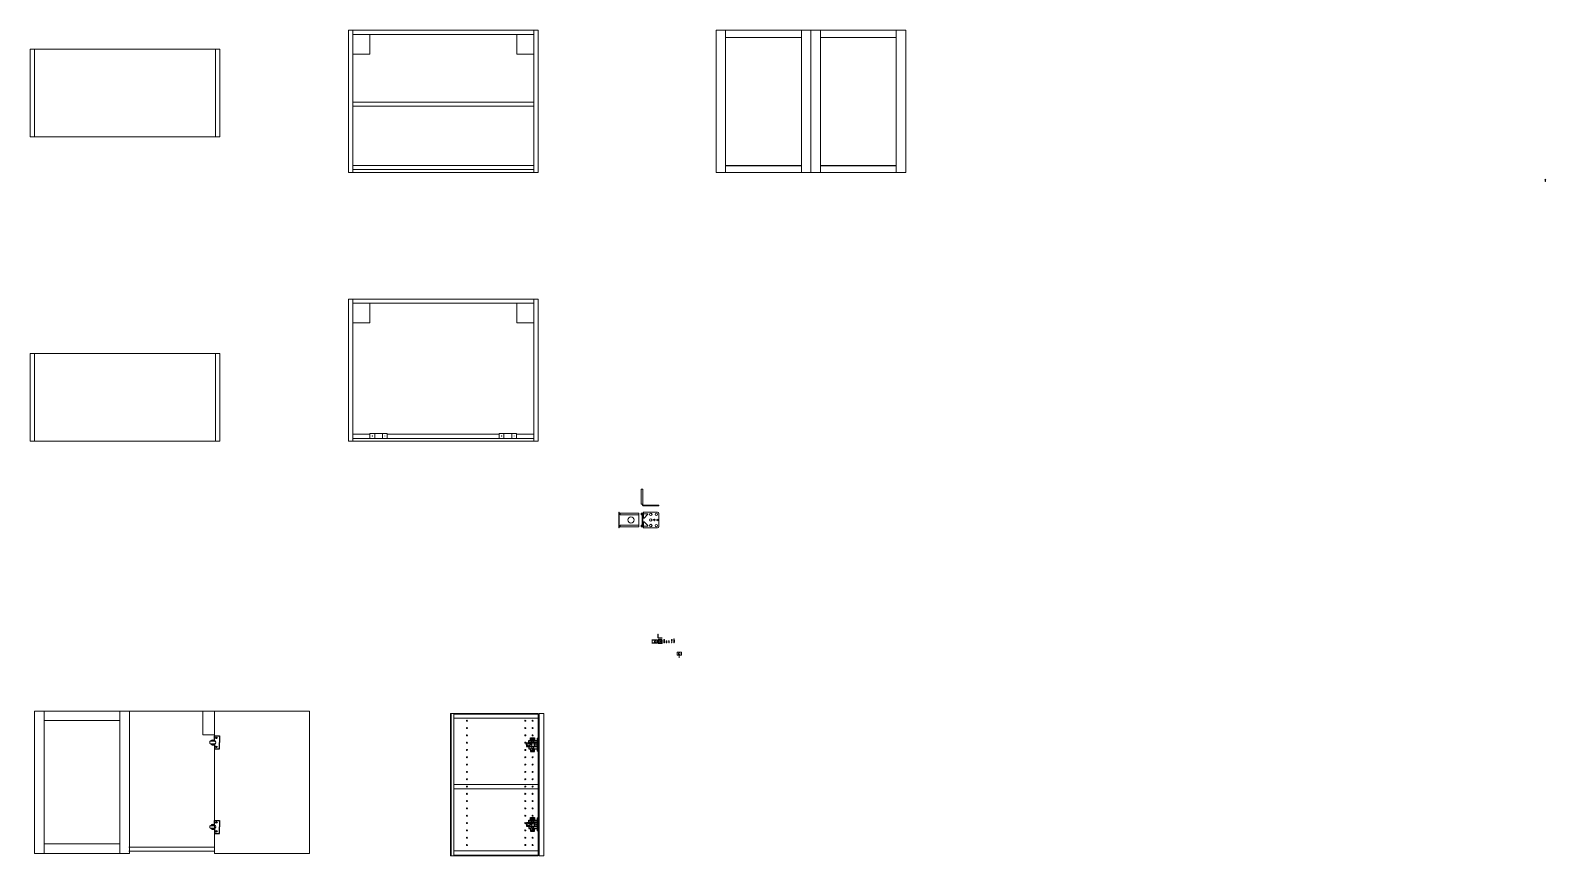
# Model space of a CAD drawing. Header units: millimetres. Extents: x 2162 to 3551, y 1494 to 2205.
# Drawn here: x 2162 to 2801, y 1857 to 2205 of the extents above; entities that cross this region are included whole.
import ezdxf

# ---------------------------------------------------------------- set-up
doc = ezdxf.new("R2010")
doc.units = ezdxf.units.MM
doc.header["$LTSCALE"] = 0.05
for name, color, linetype, lineweight in [('A-FURN', 8, 'Continuous', 18), ('ante', 9, 'Continuous', 18), ('meccanismi', 4, 'Continuous', 18), ('viti', 1, 'Continuous', 18)]:
    doc.layers.add(name, color=color, linetype=linetype, lineweight=lineweight)

msp = doc.modelspace()

# ---------------------------------------------------------------- linework, layer by layer
at = {"color": 4}
for p, q in [((2238.2, 1905.79), (2239.3, 1905.79)), ((2239.3, 1905.35), (2239.3, 1907.52)), ((2239.3, 1907.52), (2241.3, 1907.52)), ((2241.3, 1907.52), (2241.3, 1904.78)), ((2237.51, 1905.38), (2239.25, 1905.38)), ((2237.51, 1904.18), (2239.25, 1904.18)), ((2238.2, 1903.77), (2239.3, 1903.77)), ((2239.3, 1904.18), (2239.3, 1902.04)), ((2239.3, 1902.04), (2241.3, 1902.04)), ((2241.3, 1902.04), (2241.3, 1904.78)), ((2370.83, 1904.56), (2375.47, 1904.56)), ((2370.83, 1903.82), (2370.83, 1904.56)), ((2370.83, 1903.82), (2370.83, 1903.08)), ((2370.83, 1903.08), (2375.47, 1903.08)), ((2375.47, 1904.42), (2376.18, 1904.42)), ((2375.47, 1903.22), (2376.18, 1903.22)), ((2237.51, 1869.76), (2239.25, 1869.76)), ((2237.51, 1868.55), (2239.25, 1868.55)), ((2238.2, 1870.16), (2239.3, 1870.16)), ((2238.2, 1868.15), (2239.3, 1868.15)), ((2239.3, 1870.16), (2239.3, 1871.9)), ((2239.3, 1871.9), (2241.3, 1871.9)), ((2239.3, 1868.15), (2239.3, 1866.41)), ((2241.3, 1871.9), (2241.3, 1869.15)), ((2241.3, 1866.41), (2241.3, 1869.15)), ((2370.83, 1870.94), (2375.47, 1870.94)), ((2370.83, 1870.19), (2370.83, 1870.94)), ((2370.83, 1870.19), (2370.83, 1869.45)), ((2370.83, 1869.45), (2375.47, 1869.45)), ((2375.47, 1870.8), (2376.18, 1870.8)), ((2375.47, 1869.59), (2376.18, 1869.59)), ((2239.3, 1866.41), (2241.3, 1866.41))]:
    msp.add_line(p, q, dxfattribs=at)
for points in [[(2372.54, 1905.56), (2372.54, 1906.72), (2374.29, 1906.72), (2374.29, 1905.56)], [(2372.76, 1906.15), (2372.76, 1905.4)], [(2373.24, 1905.4), (2373.24, 1906.15)], [(2373.55, 1906.16), (2373.55, 1905.41)], [(2374.03, 1905.41), (2374.03, 1906.16)], [(2371.89, 1904.34), (2371.89, 1905.56), (2372.54, 1905.56)], [(2375.47, 1904.77), (2371.89, 1904.77), (2371.89, 1904.34)], [(2371.89, 1903.3), (2371.89, 1902.08), (2372.54, 1902.08)], [(2375.47, 1902.87), (2371.89, 1902.87), (2371.89, 1903.3)], [(2372.54, 1902.08), (2372.54, 1900.92), (2374.29, 1900.92), (2374.29, 1902.08)], [(2372.76, 1901.49), (2372.76, 1902.24)], [(2373.24, 1902.24), (2373.24, 1901.49)], [(2373.55, 1901.48), (2373.55, 1902.23)], [(2374.03, 1902.23), (2374.03, 1901.48)], [(2374.29, 1905.56), (2375.47, 1905.56)], [(2374.29, 1902.08), (2375.47, 1902.08)], [(2371.89, 1870.72), (2371.89, 1871.93), (2372.54, 1871.93)], [(2375.47, 1871.15), (2371.89, 1871.15), (2371.89, 1870.72)], [(2371.89, 1869.67), (2371.89, 1868.45), (2372.54, 1868.45)], [(2375.47, 1869.24), (2371.89, 1869.24), (2371.89, 1869.67)], [(2372.54, 1871.93), (2372.54, 1873.1), (2374.29, 1873.1), (2374.29, 1871.93)], [(2372.54, 1868.45), (2372.54, 1867.29), (2374.29, 1867.29), (2374.29, 1868.45)], [(2372.76, 1872.52), (2372.76, 1871.77)], [(2372.76, 1867.86), (2372.76, 1868.62)], [(2373.24, 1871.77), (2373.24, 1872.52)], [(2373.24, 1868.62), (2373.24, 1867.86)], [(2373.55, 1872.53), (2373.55, 1871.78)], [(2373.55, 1867.86), (2373.55, 1868.61)], [(2374.03, 1871.78), (2374.03, 1872.53)], [(2374.03, 1868.61), (2374.03, 1867.86)], [(2374.29, 1871.93), (2375.47, 1871.93)], [(2374.29, 1868.45), (2375.47, 1868.45)]]:
    msp.add_lwpolyline(points, dxfattribs=at)
for centre in [(2239.99, 1906.66), (2239.99, 1902.9), (2239.99, 1871.03), (2239.99, 1867.27)]:
    msp.add_circle(centre, 0.3, dxfattribs=at)
for centre, radius, start, end in [((2238.83, 1904.79), 1.18, 122.3859, 149.89805), ((2373, 1906.09), 0.244, 13.78147, 166.21853), ((2373.79, 1906.1), 0.244, 13.78147, 166.21853), ((2238.83, 1904.77), 1.18, 210.10195, 237.6141), ((2239.25, 1904.78), 0.602, 270, 90), ((2371.89, 1903.82), 0.523, 90, 180), ((2371.89, 1903.82), 0.523, 180, 270), ((2372.58, 1904.93), 0.908, 219.9653, 297.40892), ((2372.58, 1902.72), 0.908, 62.59108, 140.0347), ((2373, 1905.46), 0.244, 193.78147, 346.21853), ((2373, 1902.18), 0.244, 13.78147, 166.21853), ((2373, 1901.55), 0.244, 193.78147, 346.21853), ((2373, 1903.82), 0.3, 0, 90), ((2373, 1903.82), 0.3, 270, 0), ((2373.79, 1905.47), 0.244, 193.78147, 346.21853), ((2373.79, 1902.18), 0.244, 13.78147, 166.21853), ((2373.79, 1901.54), 0.244, 193.78147, 346.21853), ((2374.33, 1903.82), 0.3, 0, 180), ((2374.33, 1903.82), 0.3, 0, 180), ((2374.33, 1903.82), 0.3, 180, 0), ((2374.33, 1903.82), 0.3, 180, 0), ((2238.83, 1869.16), 1.18, 122.3859, 149.89805), ((2238.83, 1869.15), 1.18, 210.10195, 237.6141), ((2239.25, 1869.15), 0.602, 270, 90), ((2371.89, 1870.19), 0.523, 90, 180), ((2371.89, 1870.19), 0.523, 180, 270), ((2372.58, 1871.3), 0.908, 219.9653, 297.40892), ((2372.58, 1869.09), 0.908, 62.59108, 140.0347), ((2373, 1872.47), 0.244, 13.78147, 166.21853), ((2373, 1871.83), 0.244, 193.78147, 346.21853), ((2373, 1868.56), 0.244, 13.78147, 166.21853), ((2373, 1867.92), 0.244, 193.78147, 346.21853), ((2373, 1870.19), 0.3, 0, 90), ((2373, 1870.19), 0.3, 270, 0), ((2373.79, 1872.48), 0.244, 13.78147, 166.21853), ((2373.79, 1871.84), 0.244, 193.78147, 346.21853), ((2373.79, 1868.55), 0.244, 13.78147, 166.21853), ((2373.79, 1867.91), 0.244, 193.78147, 346.21853), ((2374.33, 1870.19), 0.3, 0, 180), ((2374.33, 1870.19), 0.3, 0, 180), ((2374.33, 1870.19), 0.3, 180, 0), ((2374.33, 1870.19), 0.3, 180, 0)]:
    msp.add_arc(centre, radius, start, end, dxfattribs=at)
at = {"layer": 'A-FURN'}
for p, q in [((2450.92, 2205.12), (2450.92, 2145.12)), ((2530.92, 2145.12), (2530.92, 2205.12)), ((2297.56, 2146.36), (2373.96, 2146.36)), ((2297.56, 2145.12), (2373.96, 2145.12)), ((2373.96, 2146.36), (2373.96, 2148.16)), ((2297.56, 2031.79), (2373.96, 2031.79)), ((2163.3, 1917.97), (2163.3, 1857.97)), ((2338.83, 1917.01), (2339.07, 1917.01)), ((2339.07, 1917.01), (2339.07, 1857.01)), ((2340.18, 1857.01), (2340.18, 1917.01)), ((2163.3, 1857.97), (2165.1, 1857.97)), ((2203.04, 1860.64), (2239.3, 1860.64)), ((2239.3, 1858.84), (2203.04, 1858.84))]:
    msp.add_line(p, q, dxfattribs=at)
for points in [[(2295.76, 2145.12), (2297.56, 2145.12), (2297.56, 2205.12), (2295.76, 2205.12)], [(2295.76, 2031.79), (2297.56, 2031.79), (2297.56, 2091.79), (2295.76, 2091.79)]]:
    msp.add_lwpolyline(points, close=True, dxfattribs=at)
for points in [[(2297.56, 2205.12), (2297.56, 2204.88)], [(2297.56, 2205.12), (2373.96, 2205.12), (2373.96, 2203.32), (2297.56, 2203.32), (2297.56, 2205.12)], [(2297.56, 2204.88), (2297.56, 2203.64)], [(2304.76, 2203.32), (2304.76, 2195.12), (2297.56, 2195.12)], [(2366.76, 2203.32), (2366.76, 2195.12), (2373.96, 2195.12)], [(2373.96, 2145.12), (2375.76, 2145.12), (2375.76, 2205.12), (2373.96, 2205.12), (2373.96, 2195.12)], [(2163.3, 2160.22), (2161.5, 2160.22), (2161.5, 2197.22), (2163.3, 2197.22)], [(2163.3, 2160.22), (2239.7, 2160.22), (2239.7, 2197.22), (2163.3, 2197.22), (2163.3, 2160.22)], [(2239.7, 2160.22), (2241.5, 2160.22), (2241.5, 2197.22), (2239.7, 2197.22)], [(2297.56, 2145.12), (2297.56, 2195.12)], [(2373.96, 2145.12), (2373.96, 2195.12)], [(2297.56, 2173.98), (2297.56, 2174.88), (2373.96, 2174.88), (2373.96, 2173.08), (2297.56, 2173.08), (2297.56, 2173.98)], [(2373.96, 2148.16), (2297.56, 2148.16)], [(2297.56, 2148.16), (2297.56, 2146.36)], [(2297.56, 2091.79), (2297.56, 2091.55)], [(2297.56, 2091.79), (2373.96, 2091.79), (2373.96, 2089.99), (2297.56, 2089.99), (2297.56, 2091.79)], [(2297.56, 2091.55), (2297.56, 2090.31)], [(2373.96, 2031.79), (2375.76, 2031.79), (2375.76, 2091.79), (2373.96, 2091.79), (2373.96, 2081.79)], [(2304.76, 2089.99), (2304.76, 2081.79), (2297.56, 2081.79)], [(2366.76, 2089.99), (2366.76, 2081.79), (2373.96, 2081.79)], [(2297.56, 2031.79), (2297.56, 2081.79)], [(2373.96, 2031.79), (2373.96, 2081.79)], [(2163.3, 2031.79), (2161.5, 2031.79), (2161.5, 2068.79), (2163.3, 2068.79)], [(2163.3, 2031.79), (2239.7, 2031.79), (2239.7, 2068.79), (2163.3, 2068.79), (2163.3, 2031.79)], [(2239.7, 2031.79), (2241.5, 2031.79), (2241.5, 2068.79), (2239.7, 2068.79)], [(2297.56, 2033.03), (2373.96, 2033.03), (2373.96, 2034.83), (2366.68, 2034.83)], [(2297.56, 2034.83), (2297.56, 2033.03)], [(2297.56, 2034.83), (2304.85, 2034.83), (2304.85, 2033.03)], [(2359.39, 2034.83), (2312.13, 2034.83)], [(2203.3, 1917.97), (2239.3, 1917.97)], [(2234.3, 1917.97), (2234.3, 1907.97), (2239.3, 1907.97)], [(2375.83, 1917.01), (2338.83, 1917.01), (2338.83, 1857.01), (2375.83, 1857.01), (2375.83, 1917.01)], [(2338.83, 1914.96), (2338.83, 1916.76), (2339.07, 1916.76)], [(2339.07, 1914.96), (2338.83, 1914.96), (2338.83, 1914.96)], [(2340.18, 1916.76), (2375.83, 1916.76), (2375.83, 1915.65)], [(2375.83, 1916.76), (2375.83, 1914.96), (2340.18, 1914.96)], [(2375.83, 1886.11), (2375.83, 1885.21), (2340.18, 1885.21), (2340.18, 1887.01), (2375.83, 1887.01), (2375.83, 1886.11)], [(2338.83, 1859.05), (2338.83, 1857.25), (2339.07, 1857.25)], [(2339.07, 1859.05), (2338.83, 1859.05), (2338.83, 1859.05)], [(2339.07, 1857.01), (2340.18, 1857.01)], [(2375.83, 1857.25), (2375.83, 1859.05), (2340.18, 1859.05)], [(2340.18, 1857.25), (2375.83, 1857.25), (2375.83, 1858.36)]]:
    msp.add_lwpolyline(points, dxfattribs=at)
for centre in [(2345.73, 1913.92), (2370.4, 1913.92), (2373.48, 1913.92), (2345.73, 1910.84), (2345.73, 1907.76), (2370.4, 1910.84), (2370.4, 1907.76), (2373.48, 1910.84), (2373.48, 1907.76), (2345.73, 1904.67), (2345.73, 1901.59), (2370.4, 1904.67), (2370.4, 1901.59), (2373.48, 1904.67), (2373.48, 1901.59), (2345.73, 1898.51), (2345.73, 1895.42), (2370.4, 1898.51), (2370.4, 1895.42), (2373.48, 1898.51), (2373.48, 1895.42), (2345.73, 1892.34), (2345.73, 1889.26), (2370.4, 1892.34), (2370.4, 1889.26), (2373.48, 1892.34), (2373.48, 1889.26), (2345.73, 1886.17), (2345.73, 1883.09), (2345.73, 1880.01), (2370.4, 1886.17), (2370.4, 1883.09), (2370.4, 1880.01), (2373.48, 1886.17), (2373.48, 1883.09), (2373.48, 1880.01), (2345.73, 1876.92), (2345.73, 1873.84), (2370.4, 1876.92), (2370.4, 1873.84), (2373.48, 1876.92), (2373.48, 1873.84), (2345.73, 1870.76), (2345.73, 1867.67), (2370.4, 1870.76), (2370.4, 1867.67), (2373.48, 1870.76), (2373.48, 1867.67), (2345.73, 1864.59), (2345.73, 1861.51), (2370.4, 1864.59), (2370.4, 1861.51), (2373.48, 1864.59), (2373.48, 1861.51)]:
    msp.add_circle(centre, 0.216, dxfattribs=at)
at = {"layer": 'ante'}
for p, q in [((2203.3, 1917.97), (2163.3, 1917.97)), ((2163.3, 1917.97), (2163.3, 1857.97)), ((2167.3, 1857.97), (2167.3, 1917.97)), ((2199.3, 1913.97), (2167.3, 1913.97)), ((2203.3, 1857.97), (2203.3, 1917.97)), ((2376.18, 1917.01), (2376.18, 1857.01)), ((2378.18, 1917.01), (2376.18, 1917.01)), ((2378.18, 1857.01), (2378.18, 1917.01)), ((2163.3, 1857.97), (2203.3, 1857.97)), ((2376.18, 1857.01), (2378.18, 1857.01))]:
    msp.add_line(p, q, dxfattribs=at)
for points in [[(2450.92, 2145.12), (2490.92, 2145.12), (2490.92, 2205.12), (2450.92, 2205.12)], [(2490.92, 2145.12), (2530.92, 2145.12), (2530.92, 2205.12), (2490.92, 2205.12)]]:
    msp.add_lwpolyline(points, close=True, dxfattribs=at)
for points in [[(2454.92, 2145.12), (2454.92, 2205.12)], [(2486.92, 2202.12), (2454.92, 2202.12)], [(2490.92, 2205.12), (2486.92, 2205.12)], [(2486.92, 2205.12), (2486.92, 2145.12)], [(2494.92, 2145.12), (2494.92, 2205.12)], [(2526.92, 2202.12), (2494.92, 2202.12)], [(2530.92, 2205.12), (2526.92, 2205.12)], [(2526.92, 2205.12), (2526.92, 2145.12)], [(2486.92, 2145.12), (2454.92, 2145.12)], [(2526.92, 2145.12), (2494.92, 2145.12)], [(2203.3, 1917.97), (2199.3, 1917.97)], [(2199.3, 1917.97), (2199.3, 1857.97)], [(2239.3, 1857.97), (2279.3, 1857.97), (2279.3, 1917.97), (2239.3, 1917.97)], [(2239.3, 1917.97), (2239.3, 1905.38)], [(2239.3, 1904.18), (2239.3, 1858.84)], [(2239.3, 1868.55), (2239.3, 1857.97)], [(2199.3, 1861.97), (2167.3, 1861.97)]]:
    msp.add_lwpolyline(points, dxfattribs=at)
at = {"layer": 'Defpoints'}
for points in [[(2454.92, 2148.12), (2486.92, 2148.12)], [(2494.92, 2148.12), (2526.92, 2148.12)]]:
    msp.add_lwpolyline(points, dxfattribs=at)
at = {"layer": 'meccanismi'}
for p, q in [((2304.85, 2035.03), (2312.13, 2035.03)), ((2304.85, 2033.03), (2304.85, 2035.03)), ((2306.85, 2035.03), (2306.85, 2033.03)), ((2310.13, 2035.03), (2310.13, 2033.03)), ((2312.13, 2035.03), (2312.13, 2033.03)), ((2359.39, 2035.03), (2366.68, 2035.03)), ((2359.39, 2033.03), (2359.39, 2035.03)), ((2361.39, 2035.03), (2361.39, 2033.03)), ((2364.68, 2035.03), (2364.68, 2033.03)), ((2366.68, 2035.03), (2366.68, 2033.03)), ((2312.13, 2033.03), (2304.85, 2033.03)), ((2366.68, 2033.03), (2359.39, 2033.03)), ((2419.31, 2011.55), (2419.96, 2011.55)), ((2419.31, 2011.55), (2419.31, 2005.26)), ((2419.74, 2011.55), (2419.96, 2011.55)), ((2419.96, 2011.55), (2419.96, 2005.26)), ((2409.83, 2001.94), (2410.05, 2001.94)), ((2409.83, 1995.27), (2409.83, 2001.94)), ((2409.83, 2001.94), (2410.05, 2001.94)), ((2410.05, 2001.94), (2410.05, 1995.27)), ((2419.96, 2005.26), (2419.31, 2005.26)), ((2420.17, 2004.83), (2426.68, 2004.83)), ((2420.17, 2004.61), (2420.17, 2004.83)), ((2420.17, 2004.61), (2426.68, 2004.61)), ((2426.24, 2001.94), (2420.17, 2001.94)), ((2426.24, 2004.61), (2426.24, 2004.83)), ((2426.68, 2004.61), (2426.68, 2004.83)), ((2409.83, 1995.27), (2410.05, 1995.27)), ((2410.05, 1995.27), (2409.83, 1995.27)), ((2410.53, 2001.51), (2418.29, 2001.51)), ((2410.53, 1995.7), (2418.29, 1995.7)), ((2418.35, 2001.45), (2418.35, 1998.6)), ((2418.35, 1995.76), (2418.35, 1998.6)), ((2419.31, 2000.84), (2419.31, 2001.4)), ((2419.31, 1996.37), (2419.31, 1995.81)), ((2419.47, 2000.79), (2419.36, 2000.79)), ((2419.36, 2000.79), (2419.47, 2000.79)), ((2419.47, 1996.42), (2419.36, 1996.42)), ((2419.36, 1996.42), (2419.47, 1996.42)), ((2419.85, 2001.51), (2419.42, 2001.51)), ((2419.85, 2001.51), (2419.42, 2001.51)), ((2419.85, 1995.7), (2419.42, 1995.7)), ((2419.85, 1995.7), (2419.42, 1995.7)), ((2419.52, 2000.84), (2419.52, 2001.23)), ((2419.52, 1996.37), (2419.52, 1995.97)), ((2419.58, 2001.29), (2419.69, 2001.29)), ((2419.58, 1995.92), (2419.69, 1995.92)), ((2419.74, 1995.97), (2419.74, 2001.23)), ((2419.96, 1995.81), (2419.96, 2001.4)), ((2426.24, 1995.27), (2420.17, 1995.27)), ((2426.68, 1998.6), (2426.68, 2001.51)), ((2426.68, 1998.6), (2426.68, 1995.7)), ((2426.27, 1950.5), (2426.43, 1950.5)), ((2426.27, 1950.5), (2426.27, 1948.95)), ((2426.38, 1950.5), (2426.43, 1950.5)), ((2426.43, 1950.5), (2426.43, 1948.95)), ((2423.93, 1948.13), (2423.98, 1948.13)), ((2423.93, 1946.48), (2423.93, 1948.13)), ((2423.93, 1948.13), (2423.98, 1948.13)), ((2423.93, 1946.48), (2423.98, 1946.48)), ((2423.98, 1946.48), (2423.93, 1946.48)), ((2423.98, 1948.13), (2423.98, 1946.48)), ((2424.1, 1948.02), (2426.02, 1948.02)), ((2424.1, 1946.59), (2426.02, 1946.59)), ((2426.03, 1948.01), (2426.03, 1947.3)), ((2426.03, 1946.6), (2426.03, 1947.3)), ((2426.43, 1948.95), (2426.27, 1948.95)), ((2426.27, 1947.85), (2426.27, 1947.99)), ((2426.27, 1946.75), (2426.27, 1946.61)), ((2426.31, 1947.84), (2426.29, 1947.84)), ((2426.29, 1947.84), (2426.31, 1947.84)), ((2426.31, 1946.76), (2426.29, 1946.76)), ((2426.29, 1946.76), (2426.31, 1946.76)), ((2426.41, 1948.02), (2426.3, 1948.02)), ((2426.41, 1948.02), (2426.3, 1948.02)), ((2426.41, 1946.59), (2426.3, 1946.59)), ((2426.41, 1946.59), (2426.3, 1946.59)), ((2426.33, 1947.85), (2426.33, 1947.95)), ((2426.33, 1946.75), (2426.33, 1946.65)), ((2426.34, 1947.97), (2426.37, 1947.97)), ((2426.34, 1946.64), (2426.37, 1946.64)), ((2426.38, 1946.65), (2426.38, 1947.95)), ((2426.43, 1946.61), (2426.43, 1947.99)), ((2426.49, 1948.84), (2428.09, 1948.84)), ((2426.49, 1948.79), (2426.49, 1948.84)), ((2426.49, 1948.79), (2428.09, 1948.79)), ((2427.99, 1948.13), (2426.49, 1948.13)), ((2427.99, 1946.48), (2426.49, 1946.48)), ((2428.09, 1947.3), (2428.09, 1948.02)), ((2428.09, 1947.3), (2428.09, 1946.59)), ((2376.18, 1906.56), (2375.47, 1906.56)), ((2375.47, 1906.56), (2375.47, 1904.42)), ((2376.18, 1901.08), (2376.18, 1906.56)), ((2375.47, 1903.22), (2375.47, 1901.08)), ((2375.47, 1901.08), (2376.18, 1901.08)), ((2375.47, 1872.94), (2376.18, 1872.94)), ((2375.47, 1870.8), (2375.47, 1872.94)), ((2375.47, 1867.45), (2375.47, 1869.59)), ((2376.18, 1867.45), (2375.47, 1867.45)), ((2376.18, 1872.94), (2376.18, 1867.45))]:
    msp.add_line(p, q, dxfattribs=at)
for points in [[(2410.48, 2001.45), (2410.48, 2000.84)], [(2410.48, 1996.37), (2410.48, 1995.76)], [(2418.29, 2000.79), (2410.53, 2000.79)], [(2418.29, 1996.42), (2410.53, 1996.42)], [(2424.09, 1948.01), (2424.09, 1947.85)], [(2424.09, 1946.75), (2424.09, 1946.6)], [(2426.02, 1947.84), (2424.1, 1947.84)], [(2426.02, 1946.76), (2424.1, 1946.76)]]:
    msp.add_lwpolyline(points, dxfattribs=at)
for points in [[(2420.22, 1999.58), (2420.22, 2001, -0.414214), (2420.43, 2001.22), (2421.86, 2001.22, -0.668179), (2422.01, 2000.85), (2420.59, 1999.43, -0.668179)], [(2420.22, 1997.63), (2420.22, 1996.2, 0.414214), (2420.43, 1995.99), (2421.86, 1995.99, 0.668179), (2422.01, 1996.36), (2420.59, 1997.78, 0.668179)], [(2426.5, 1947.54), (2426.5, 1947.89, -0.414214), (2426.55, 1947.95), (2426.9, 1947.95, -0.668179), (2426.94, 1947.86), (2426.59, 1947.5, -0.668179)], [(2426.5, 1947.06), (2426.5, 1946.71, 0.414214), (2426.55, 1946.66), (2426.9, 1946.66, 0.668179), (2426.94, 1946.75), (2426.59, 1947.1, 0.668179)]]:
    msp.add_lwpolyline(points, format="xyb", close=True, dxfattribs=at)
for centre, radius in [((2305.85, 2034.03), 0.05), ((2311.13, 2034.03), 0.05), ((2360.39, 2034.03), 0.05), ((2365.68, 2034.03), 0.05), ((2414.99, 1998.6), 1.3), ((2423.32, 2000.97), 0.541), ((2423.32, 1998.6), 0.541), ((2423.32, 1996.23), 0.541), ((2425.68, 2001), 0.541), ((2425.68, 1996.2), 0.541), ((2425.2, 1947.3), 0.321), ((2427.26, 1947.89), 0.134), ((2427.26, 1947.3), 0.134), ((2427.26, 1946.72), 0.134), ((2427.85, 1947.89), 0.134), ((2427.85, 1946.71), 0.134)]:
    msp.add_circle(centre, radius, dxfattribs=at)
for centre, radius, start, end in [((2419.85, 2001.72), 0.39, 286.09388, 33.68056), ((2426.24, 2001.51), 0.433, 0, 90), ((2410.15, 2001.87), 0.533, 258.85157, 308.25979), ((2410.15, 1995.34), 0.533, 51.73938, 101.14869), ((2419.85, 1995.49), 0.39, 326.31944, 73.90612), ((2424.88, 1998.6), 0.325, 0, 180), ((2424.88, 1998.6), 0.325, 180, 0), ((2426.17, 1998.6), 0.325, 0, 180), ((2426.17, 1998.6), 0.325, 180, 0), ((2426.24, 1995.7), 0.433, 270, 0), ((2424.01, 1948.11), 0.132, 258.85157, 308.25979), ((2424.01, 1946.5), 0.132, 51.73938, 101.14869), ((2426.41, 1948.07), 0.0964, 286.09388, 33.68056), ((2426.41, 1946.53), 0.0964, 326.31944, 73.90612), ((2427.65, 1947.3), 0.0802, 0, 180), ((2427.65, 1947.3), 0.0802, 180, 0), ((2427.97, 1947.3), 0.0802, 0, 180), ((2427.97, 1947.3), 0.0802, 180, 0), ((2427.99, 1948.02), 0.107, 0, 90), ((2427.99, 1946.59), 0.107, 270, 0)]:
    msp.add_arc(centre, radius, start, end, dxfattribs=at)
for points in [[(2420.17, 2004.61), (2419.91, 2004.61), (2419.74, 2005), (2419.74, 2005.26)], [(2420.17, 2004.83), (2420.01, 2004.83), (2419.96, 2005.1), (2419.96, 2005.26)], [(2410.48, 2001.45), (2410.48, 2001.48), (2410.51, 2001.51), (2410.53, 2001.51)], [(2410.53, 2000.79), (2410.51, 2000.79), (2410.48, 2000.82), (2410.48, 2000.84)], [(2410.48, 1996.37), (2410.48, 1996.39), (2410.51, 1996.42), (2410.53, 1996.42)], [(2410.53, 1995.7), (2410.51, 1995.7), (2410.48, 1995.73), (2410.48, 1995.76)], [(2418.35, 2001.45), (2418.35, 2001.48), (2418.32, 2001.51), (2418.29, 2001.51)], [(2418.29, 2000.79), (2418.32, 2000.79), (2418.35, 2000.82), (2418.35, 2000.84)], [(2418.35, 1996.37), (2418.35, 1996.39), (2418.32, 1996.42), (2418.29, 1996.42)], [(2418.29, 1995.7), (2418.32, 1995.7), (2418.35, 1995.73), (2418.35, 1995.76)], [(2419.42, 2001.51), (2419.36, 2001.51), (2419.31, 2001.45), (2419.31, 2001.4)], [(2419.36, 2000.79), (2419.34, 2000.79), (2419.31, 2000.82), (2419.31, 2000.84)], [(2419.36, 1996.42), (2419.34, 1996.42), (2419.31, 1996.39), (2419.31, 1996.37)], [(2419.42, 1995.7), (2419.36, 1995.7), (2419.31, 1995.76), (2419.31, 1995.81)], [(2419.52, 2000.84), (2419.52, 2000.82), (2419.49, 2000.79), (2419.47, 2000.79)], [(2419.52, 1996.37), (2419.52, 1996.39), (2419.49, 1996.42), (2419.47, 1996.42)], [(2419.52, 2001.23), (2419.52, 2001.26), (2419.55, 2001.29), (2419.58, 2001.29)], [(2419.52, 1995.97), (2419.52, 1995.95), (2419.55, 1995.92), (2419.58, 1995.92)], [(2419.74, 2001.23), (2419.74, 2001.26), (2419.71, 2001.29), (2419.69, 2001.29)], [(2419.74, 1995.97), (2419.74, 1995.95), (2419.71, 1995.92), (2419.69, 1995.92)], [(2419.96, 2001.4), (2419.96, 2001.45), (2419.9, 2001.51), (2419.85, 2001.51)], [(2419.96, 1995.81), (2419.96, 1995.76), (2419.9, 1995.7), (2419.85, 1995.7)], [(2424.09, 1948.01), (2424.09, 1948.01), (2424.1, 1948.02), (2424.1, 1948.02)], [(2424.1, 1947.84), (2424.1, 1947.84), (2424.09, 1947.85), (2424.09, 1947.85)], [(2424.09, 1946.75), (2424.09, 1946.76), (2424.1, 1946.76), (2424.1, 1946.76)], [(2424.1, 1946.59), (2424.1, 1946.59), (2424.09, 1946.59), (2424.09, 1946.6)], [(2426.03, 1948.01), (2426.03, 1948.01), (2426.03, 1948.02), (2426.02, 1948.02)], [(2426.02, 1947.84), (2426.03, 1947.84), (2426.03, 1947.85), (2426.03, 1947.85)], [(2426.03, 1946.75), (2426.03, 1946.76), (2426.03, 1946.76), (2426.02, 1946.76)], [(2426.02, 1946.59), (2426.03, 1946.59), (2426.03, 1946.59), (2426.03, 1946.6)], [(2426.3, 1948.02), (2426.29, 1948.02), (2426.27, 1948), (2426.27, 1947.99)], [(2426.29, 1947.84), (2426.28, 1947.84), (2426.27, 1947.85), (2426.27, 1947.85)], [(2426.29, 1946.76), (2426.28, 1946.76), (2426.27, 1946.76), (2426.27, 1946.75)], [(2426.3, 1946.59), (2426.29, 1946.59), (2426.27, 1946.6), (2426.27, 1946.61)], [(2426.33, 1947.85), (2426.33, 1947.85), (2426.32, 1947.84), (2426.31, 1947.84)], [(2426.33, 1946.75), (2426.33, 1946.76), (2426.32, 1946.76), (2426.31, 1946.76)], [(2426.33, 1947.95), (2426.33, 1947.96), (2426.33, 1947.97), (2426.34, 1947.97)], [(2426.33, 1946.65), (2426.33, 1946.65), (2426.33, 1946.64), (2426.34, 1946.64)], [(2426.38, 1947.95), (2426.38, 1947.96), (2426.37, 1947.97), (2426.37, 1947.97)], [(2426.38, 1946.65), (2426.38, 1946.65), (2426.37, 1946.64), (2426.37, 1946.64)], [(2426.49, 1948.79), (2426.42, 1948.79), (2426.38, 1948.88), (2426.38, 1948.95)], [(2426.43, 1947.99), (2426.43, 1948), (2426.42, 1948.02), (2426.41, 1948.02)], [(2426.43, 1946.61), (2426.43, 1946.6), (2426.42, 1946.59), (2426.41, 1946.59)], [(2426.49, 1948.84), (2426.45, 1948.84), (2426.43, 1948.91), (2426.43, 1948.95)], [(2237.51, 1904.18), (2237.11, 1904.18), (2237.11, 1905.38), (2237.51, 1905.38)], [(2375.47, 1903.22), (2375.07, 1903.22), (2375.07, 1904.42), (2375.47, 1904.42)], [(2375.83, 1903.22), (2375.42, 1903.22), (2375.42, 1904.42), (2375.83, 1904.42)], [(2237.51, 1868.55), (2237.11, 1868.55), (2237.11, 1869.76), (2237.51, 1869.76)], [(2375.47, 1870.8), (2375.07, 1870.8), (2375.07, 1869.59), (2375.47, 1869.59)], [(2375.83, 1870.8), (2375.42, 1870.8), (2375.42, 1869.59), (2375.83, 1869.59)]]:
    msp.add_open_spline(points, degree=3, dxfattribs=at)
at = {"layer": 'viti'}
for p, q in [((2800.66, 2141.84), (2801, 2141.84)), ((2800.66, 2141.79), (2800.66, 2141.84)), ((2801, 2141.79), (2800.66, 2141.79)), ((2800.66, 2141.79), (2800.7, 2141.73)), ((2800.7, 2141.73), (2800.83, 2141.73)), ((2800.95, 2141.73), (2800.71, 2141.67)), ((2800.73, 2141.68), (2800.71, 2141.67)), ((2800.73, 2141.67), (2800.71, 2141.67)), ((2800.95, 2141.65), (2800.71, 2141.6)), ((2800.73, 2141.61), (2800.71, 2141.6)), ((2800.73, 2141.6), (2800.71, 2141.6)), ((2800.95, 2141.58), (2800.71, 2141.53)), ((2800.73, 2141.54), (2800.71, 2141.53)), ((2800.73, 2141.52), (2800.71, 2141.53)), ((2800.95, 2141.51), (2800.71, 2141.46)), ((2800.73, 2141.47), (2800.71, 2141.46)), ((2800.73, 2141.45), (2800.71, 2141.46)), ((2800.95, 2141.44), (2800.71, 2141.38)), ((2800.73, 2141.39), (2800.71, 2141.38)), ((2800.73, 2141.38), (2800.71, 2141.38)), ((2800.92, 2141.73), (2800.73, 2141.68)), ((2800.92, 2141.71), (2800.73, 2141.67)), ((2800.92, 2141.65), (2800.73, 2141.61)), ((2800.92, 2141.64), (2800.73, 2141.6)), ((2800.92, 2141.58), (2800.73, 2141.54)), ((2800.92, 2141.57), (2800.73, 2141.52)), ((2800.92, 2141.51), (2800.73, 2141.47)), ((2800.92, 2141.5), (2800.73, 2141.45)), ((2800.92, 2141.44), (2800.73, 2141.39)), ((2800.92, 2141.42), (2800.73, 2141.38)), ((2800.8, 2142.17), (2800.74, 2142.17)), ((2800.74, 2142.12), (2800.74, 2142.17)), ((2800.8, 2142.12), (2800.74, 2142.12)), ((2800.74, 2141.73), (2800.74, 2141.38)), ((2800.74, 2141.38), (2800.83, 2141.38)), ((2800.74, 2141.38), (2800.77, 2141.36)), ((2800.77, 2141.36), (2800.83, 2141.36)), ((2800.8, 2142.17), (2800.8, 2142.23)), ((2800.8, 2142.23), (2800.86, 2142.23)), ((2800.8, 2142.12), (2800.8, 2142.05)), ((2800.86, 2142.05), (2800.8, 2142.05)), ((2800.97, 2141.73), (2800.83, 2141.73)), ((2800.92, 2141.38), (2800.83, 2141.38)), ((2800.89, 2141.36), (2800.83, 2141.36)), ((2800.86, 2142.17), (2800.86, 2142.23)), ((2800.86, 2142.17), (2800.92, 2142.17)), ((2800.86, 2142.12), (2800.86, 2142.05)), ((2800.86, 2142.12), (2800.92, 2142.12)), ((2800.92, 2141.38), (2800.89, 2141.36)), ((2800.92, 2142.17), (2800.92, 2142.12)), ((2800.92, 2141.73), (2800.92, 2141.38)), ((2800.95, 2141.73), (2800.92, 2141.73)), ((2800.95, 2141.73), (2800.92, 2141.71)), ((2800.95, 2141.65), (2800.92, 2141.65)), ((2800.95, 2141.65), (2800.92, 2141.64)), ((2800.95, 2141.58), (2800.92, 2141.58)), ((2800.95, 2141.58), (2800.92, 2141.57)), ((2800.95, 2141.51), (2800.92, 2141.51)), ((2800.95, 2141.51), (2800.92, 2141.5)), ((2800.95, 2141.44), (2800.92, 2141.44)), ((2800.95, 2141.44), (2800.92, 2141.42)), ((2801, 2141.79), (2800.97, 2141.73)), ((2801, 2141.84), (2801, 2141.79)), ((2428.88, 1948.08), (2428.94, 1948.14)), ((2428.88, 1946.8), (2428.88, 1948.08)), ((2428.88, 1948.08), (2429.19, 1948.08)), ((2428.88, 1946.8), (2429.19, 1946.8)), ((2428.88, 1946.8), (2429.2, 1946.8)), ((2428.88, 1946.8), (2428.94, 1946.73)), ((2428.93, 1946.8), (2428.93, 1948.08)), ((2428.94, 1948.14), (2429.04, 1948.14)), ((2428.94, 1946.73), (2429.04, 1946.73)), ((2428.98, 1948.08), (2428.98, 1946.8)), ((2429.13, 1948.14), (2429.04, 1948.14)), ((2429.04, 1946.8), (2429.04, 1948.08)), ((2429.13, 1946.73), (2429.04, 1946.73)), ((2429.09, 1948.08), (2429.1, 1946.8)), ((2429.19, 1948.08), (2429.13, 1948.14)), ((2429.19, 1946.8), (2429.13, 1946.73)), ((2429.15, 1946.8), (2429.15, 1948.08)), ((2429.2, 1946.8), (2429.19, 1948.08)), ((2429.8, 1947.21), (2430.14, 1947.21)), ((2429.8, 1947.16), (2429.8, 1947.21)), ((2430.14, 1947.16), (2429.8, 1947.16)), ((2429.8, 1947.16), (2429.84, 1947.11)), ((2429.84, 1947.11), (2429.97, 1947.11)), ((2429.87, 1947.06), (2429.85, 1947.05)), ((2429.87, 1947.04), (2429.85, 1947.05)), ((2429.87, 1946.98), (2429.85, 1946.97)), ((2429.87, 1946.97), (2429.85, 1946.97)), ((2429.87, 1946.91), (2429.85, 1946.9)), ((2429.87, 1946.9), (2429.85, 1946.9)), ((2429.87, 1946.84), (2429.85, 1946.83)), ((2429.87, 1946.83), (2429.85, 1946.83)), ((2429.87, 1946.77), (2429.85, 1946.76)), ((2429.87, 1946.75), (2429.85, 1946.76)), ((2430.06, 1947.1), (2429.87, 1947.06)), ((2430.06, 1947.09), (2429.87, 1947.04)), ((2430.06, 1947.03), (2429.87, 1946.98)), ((2430.06, 1947.01), (2429.87, 1946.97)), ((2430.06, 1946.96), (2429.87, 1946.91)), ((2430.06, 1946.94), (2429.87, 1946.9)), ((2430.06, 1946.88), (2429.87, 1946.84)), ((2430.06, 1946.87), (2429.87, 1946.83)), ((2430.06, 1946.81), (2429.87, 1946.77)), ((2430.06, 1946.8), (2429.87, 1946.75)), ((2429.94, 1947.51), (2429.88, 1947.51)), ((2429.88, 1947.45), (2429.88, 1947.51)), ((2429.94, 1947.45), (2429.88, 1947.45)), ((2429.88, 1947.11), (2429.88, 1946.76)), ((2429.88, 1946.76), (2429.97, 1946.76)), ((2429.88, 1946.76), (2429.91, 1946.73)), ((2429.91, 1946.73), (2429.97, 1946.73)), ((2429.94, 1947.51), (2429.94, 1947.57)), ((2429.94, 1947.57), (2430, 1947.57)), ((2429.94, 1947.45), (2429.94, 1947.39)), ((2430, 1947.39), (2429.94, 1947.39)), ((2430.11, 1947.11), (2429.97, 1947.11)), ((2430.06, 1946.76), (2429.97, 1946.76)), ((2430.03, 1946.73), (2429.97, 1946.73)), ((2430, 1947.51), (2430, 1947.57)), ((2430, 1947.51), (2430.06, 1947.51)), ((2430, 1947.45), (2430, 1947.39)), ((2430, 1947.45), (2430.06, 1947.45)), ((2430.06, 1946.76), (2430.03, 1946.73)), ((2430.06, 1947.51), (2430.06, 1947.45)), ((2430.06, 1947.11), (2430.06, 1946.76)), ((2430.09, 1947.1), (2430.06, 1947.1)), ((2430.09, 1947.1), (2430.06, 1947.09)), ((2430.09, 1947.03), (2430.06, 1947.03)), ((2430.09, 1947.03), (2430.06, 1947.01)), ((2430.09, 1946.96), (2430.06, 1946.96)), ((2430.09, 1946.96), (2430.06, 1946.94)), ((2430.09, 1946.88), (2430.06, 1946.88)), ((2430.09, 1946.88), (2430.06, 1946.87)), ((2430.09, 1946.81), (2430.06, 1946.81)), ((2430.09, 1946.81), (2430.06, 1946.8)), ((2430.14, 1947.16), (2430.11, 1947.11)), ((2430.14, 1947.21), (2430.14, 1947.16)), ((2430.86, 1947.21), (2431.17, 1947.21)), ((2430.86, 1947.21), (2430.93, 1947.15)), ((2430.92, 1947.09), (2430.9, 1947.08)), ((2430.92, 1947.07), (2430.9, 1947.08)), ((2430.92, 1947.01), (2430.9, 1947)), ((2430.92, 1947), (2430.9, 1947)), ((2430.92, 1946.94), (2430.9, 1946.93)), ((2430.92, 1946.92), (2430.9, 1946.93)), ((2430.92, 1946.86), (2430.9, 1946.85)), ((2430.92, 1946.85), (2430.9, 1946.85)), ((2430.92, 1946.79), (2430.9, 1946.78)), ((2430.92, 1946.77), (2430.9, 1946.78)), ((2431.11, 1947.13), (2430.92, 1947.09)), ((2431.11, 1947.12), (2430.92, 1947.07)), ((2431.11, 1947.06), (2430.92, 1947.01)), ((2431.11, 1947.04), (2430.92, 1947)), ((2431.11, 1946.98), (2430.92, 1946.94)), ((2431.11, 1946.97), (2430.92, 1946.92)), ((2431.11, 1946.91), (2430.92, 1946.86)), ((2431.11, 1946.89), (2430.92, 1946.85)), ((2431.11, 1946.83), (2430.92, 1946.79)), ((2431.11, 1946.82), (2430.92, 1946.77)), ((2430.99, 1947.49), (2430.93, 1947.49)), ((2430.93, 1947.44), (2430.93, 1947.49)), ((2430.99, 1947.44), (2430.93, 1947.44)), ((2430.93, 1947.15), (2430.93, 1946.73)), ((2430.93, 1946.73), (2431.1, 1946.73)), ((2430.99, 1947.49), (2430.99, 1947.56)), ((2430.99, 1947.56), (2431.04, 1947.56)), ((2430.99, 1947.44), (2430.99, 1947.38)), ((2431.04, 1947.38), (2430.99, 1947.38)), ((2431.11, 1946.76), (2431.01, 1946.73)), ((2431.04, 1947.49), (2431.04, 1947.56)), ((2431.04, 1947.49), (2431.11, 1947.49)), ((2431.04, 1947.44), (2431.04, 1947.38)), ((2431.04, 1947.44), (2431.11, 1947.44)), ((2431.11, 1946.74), (2431.07, 1946.73)), ((2431.17, 1947.21), (2431.1, 1947.14)), ((2431.1, 1946.73), (2431.1, 1947.14)), ((2431.11, 1947.49), (2431.11, 1947.44)), ((2431.14, 1947.13), (2431.11, 1947.13)), ((2431.14, 1947.13), (2431.11, 1947.12)), ((2431.14, 1947.06), (2431.11, 1947.06)), ((2431.14, 1947.06), (2431.11, 1947.04)), ((2431.14, 1946.98), (2431.11, 1946.98)), ((2431.14, 1946.98), (2431.11, 1946.97)), ((2431.14, 1946.91), (2431.11, 1946.91)), ((2431.14, 1946.91), (2431.11, 1946.89)), ((2431.14, 1946.83), (2431.11, 1946.83)), ((2431.14, 1946.83), (2431.11, 1946.82)), ((2431.14, 1946.76), (2431.11, 1946.76)), ((2431.14, 1946.76), (2431.11, 1946.74)), ((2432.2, 1947.86), (2432.05, 1947.86)), ((2432.05, 1947.86), (2432.16, 1947.78)), ((2432.17, 1948.13), (2432.11, 1948.13)), ((2432.11, 1948.08), (2432.11, 1948.13)), ((2432.17, 1948.08), (2432.11, 1948.08)), ((2432.15, 1947.75), (2432.14, 1947.75)), ((2432.15, 1947.74), (2432.14, 1947.75)), ((2432.15, 1947.7), (2432.14, 1947.7)), ((2432.15, 1947.69), (2432.14, 1947.7)), ((2432.15, 1947.65), (2432.14, 1947.65)), ((2432.15, 1947.64), (2432.14, 1947.65)), ((2432.15, 1947.6), (2432.14, 1947.6)), ((2432.15, 1947.59), (2432.14, 1947.6)), ((2432.15, 1947.55), (2432.14, 1947.55)), ((2432.15, 1947.54), (2432.14, 1947.55)), ((2432.15, 1947.5), (2432.14, 1947.5)), ((2432.15, 1947.49), (2432.14, 1947.5)), ((2432.15, 1947.45), (2432.14, 1947.45)), ((2432.15, 1947.44), (2432.14, 1947.45)), ((2432.15, 1947.4), (2432.14, 1947.4)), ((2432.15, 1947.39), (2432.14, 1947.4)), ((2432.15, 1947.35), (2432.14, 1947.35)), ((2432.15, 1947.34), (2432.14, 1947.35)), ((2432.15, 1947.3), (2432.14, 1947.3)), ((2432.15, 1947.29), (2432.14, 1947.3)), ((2432.15, 1947.25), (2432.14, 1947.25)), ((2432.15, 1947.24), (2432.14, 1947.25)), ((2432.15, 1947.2), (2432.14, 1947.2)), ((2432.15, 1947.19), (2432.14, 1947.2)), ((2432.15, 1947.15), (2432.14, 1947.15)), ((2432.15, 1947.14), (2432.14, 1947.15)), ((2432.15, 1947.1), (2432.14, 1947.1)), ((2432.15, 1947.09), (2432.14, 1947.1)), ((2432.15, 1947.05), (2432.14, 1947.05)), ((2432.15, 1947.04), (2432.14, 1947.05)), ((2432.15, 1947), (2432.14, 1947)), ((2432.15, 1946.99), (2432.14, 1947)), ((2432.15, 1946.95), (2432.14, 1946.95)), ((2432.15, 1946.94), (2432.14, 1946.95)), ((2432.15, 1946.9), (2432.14, 1946.9)), ((2432.15, 1946.89), (2432.14, 1946.9)), ((2432.15, 1946.85), (2432.14, 1946.84)), ((2432.15, 1946.84), (2432.14, 1946.84)), ((2432.15, 1946.8), (2432.14, 1946.79)), ((2432.15, 1946.79), (2432.14, 1946.79)), ((2432.25, 1947.77), (2432.15, 1947.75)), ((2432.25, 1947.77), (2432.15, 1947.74)), ((2432.25, 1947.72), (2432.15, 1947.7)), ((2432.25, 1947.72), (2432.15, 1947.69)), ((2432.25, 1947.67), (2432.15, 1947.65)), ((2432.25, 1947.67), (2432.15, 1947.64)), ((2432.25, 1947.62), (2432.15, 1947.6)), ((2432.25, 1947.62), (2432.15, 1947.59)), ((2432.25, 1947.57), (2432.15, 1947.55)), ((2432.25, 1947.57), (2432.15, 1947.54)), ((2432.25, 1947.52), (2432.15, 1947.5)), ((2432.25, 1947.52), (2432.15, 1947.49)), ((2432.25, 1947.47), (2432.15, 1947.45)), ((2432.25, 1947.47), (2432.15, 1947.44)), ((2432.25, 1947.42), (2432.15, 1947.4)), ((2432.25, 1947.42), (2432.15, 1947.39)), ((2432.25, 1947.37), (2432.15, 1947.35)), ((2432.25, 1947.37), (2432.15, 1947.34)), ((2432.25, 1947.32), (2432.15, 1947.3)), ((2432.25, 1947.32), (2432.15, 1947.29)), ((2432.25, 1947.27), (2432.15, 1947.25)), ((2432.15, 1947.24), (2432.25, 1947.27)), ((2432.25, 1947.22), (2432.15, 1947.2)), ((2432.25, 1947.22), (2432.15, 1947.19)), ((2432.25, 1947.17), (2432.15, 1947.15)), ((2432.25, 1947.17), (2432.15, 1947.14)), ((2432.25, 1947.12), (2432.15, 1947.1)), ((2432.25, 1947.12), (2432.15, 1947.09)), ((2432.25, 1947.07), (2432.15, 1947.05)), ((2432.25, 1947.07), (2432.15, 1947.04)), ((2432.25, 1947.02), (2432.15, 1947)), ((2432.25, 1947.02), (2432.15, 1946.99)), ((2432.25, 1946.97), (2432.15, 1946.95)), ((2432.25, 1946.97), (2432.15, 1946.94)), ((2432.25, 1946.92), (2432.15, 1946.9)), ((2432.25, 1946.92), (2432.15, 1946.89)), ((2432.25, 1946.87), (2432.15, 1946.85)), ((2432.25, 1946.87), (2432.15, 1946.84)), ((2432.25, 1946.82), (2432.15, 1946.8)), ((2432.25, 1946.82), (2432.15, 1946.79)), ((2432.16, 1946.8), (2432.16, 1947.78)), ((2432.16, 1946.8), (2432.24, 1946.8)), ((2432.2, 1946.73), (2432.16, 1946.8)), ((2432.17, 1948.13), (2432.17, 1948.19)), ((2432.17, 1948.19), (2432.23, 1948.19)), ((2432.17, 1948.08), (2432.17, 1948.01)), ((2432.23, 1948.01), (2432.17, 1948.01)), ((2432.35, 1947.86), (2432.2, 1947.86)), ((2432.24, 1946.8), (2432.2, 1946.73)), ((2432.23, 1948.13), (2432.23, 1948.19)), ((2432.23, 1948.13), (2432.29, 1948.13)), ((2432.23, 1948.08), (2432.23, 1948.01)), ((2432.23, 1948.08), (2432.29, 1948.08)), ((2432.35, 1947.86), (2432.24, 1947.78)), ((2432.24, 1947.78), (2432.24, 1946.8)), ((2432.26, 1947.77), (2432.25, 1947.77)), ((2432.26, 1947.77), (2432.25, 1947.77)), ((2432.26, 1947.72), (2432.25, 1947.72)), ((2432.26, 1947.72), (2432.25, 1947.72)), ((2432.26, 1947.67), (2432.25, 1947.67)), ((2432.26, 1947.67), (2432.25, 1947.67)), ((2432.26, 1947.62), (2432.25, 1947.62)), ((2432.26, 1947.62), (2432.25, 1947.62)), ((2432.26, 1947.57), (2432.25, 1947.57)), ((2432.26, 1947.57), (2432.25, 1947.57)), ((2432.26, 1947.52), (2432.25, 1947.52)), ((2432.26, 1947.52), (2432.25, 1947.52)), ((2432.26, 1947.47), (2432.25, 1947.47)), ((2432.26, 1947.47), (2432.25, 1947.47)), ((2432.26, 1947.42), (2432.25, 1947.42)), ((2432.26, 1947.42), (2432.25, 1947.42)), ((2432.26, 1947.37), (2432.25, 1947.37)), ((2432.26, 1947.37), (2432.25, 1947.37)), ((2432.26, 1947.32), (2432.25, 1947.32)), ((2432.26, 1947.32), (2432.25, 1947.32)), ((2432.26, 1947.27), (2432.25, 1947.27)), ((2432.26, 1947.27), (2432.25, 1947.27)), ((2432.26, 1947.22), (2432.25, 1947.22)), ((2432.26, 1947.22), (2432.25, 1947.22)), ((2432.26, 1947.17), (2432.25, 1947.17)), ((2432.26, 1947.17), (2432.25, 1947.17)), ((2432.26, 1947.12), (2432.25, 1947.12)), ((2432.26, 1947.12), (2432.25, 1947.12)), ((2432.26, 1947.07), (2432.25, 1947.07)), ((2432.26, 1947.07), (2432.25, 1947.07)), ((2432.26, 1947.02), (2432.25, 1947.02)), ((2432.26, 1947.02), (2432.25, 1947.02)), ((2432.26, 1946.97), (2432.25, 1946.97)), ((2432.26, 1946.97), (2432.25, 1946.97)), ((2432.26, 1946.92), (2432.25, 1946.92)), ((2432.26, 1946.92), (2432.25, 1946.92)), ((2432.26, 1946.87), (2432.25, 1946.87)), ((2432.26, 1946.87), (2432.25, 1946.87)), ((2432.26, 1946.82), (2432.25, 1946.82)), ((2432.26, 1946.82), (2432.25, 1946.82)), ((2432.29, 1948.13), (2432.29, 1948.08)), ((2433.01, 1947.94), (2433.29, 1947.94)), ((2433.01, 1947.94), (2433.01, 1947.13)), ((2433.01, 1947.13), (2433.29, 1947.13)), ((2433.12, 1948.44), (2433.02, 1948.44)), ((2433.12, 1948.38), (2433.02, 1948.38)), ((2433.02, 1948.13), (2433.02, 1948.19)), ((2433.02, 1948.19), (2433.27, 1948.19)), ((2433.02, 1948.13), (2433.27, 1948.13)), ((2433.05, 1947.07), (2433.04, 1947.06)), ((2433.05, 1947.06), (2433.04, 1947.06)), ((2433.05, 1947.01), (2433.04, 1947)), ((2433.05, 1946.99), (2433.04, 1947)), ((2433.05, 1946.94), (2433.04, 1946.93)), ((2433.05, 1946.93), (2433.04, 1946.93)), ((2433.05, 1946.88), (2433.04, 1946.87)), ((2433.05, 1946.86), (2433.04, 1946.87)), ((2433.05, 1946.81), (2433.04, 1946.8)), ((2433.05, 1946.8), (2433.04, 1946.8)), ((2433.05, 1946.75), (2433.04, 1946.74)), ((2433.05, 1946.73), (2433.04, 1946.74)), ((2433.24, 1947.12), (2433.05, 1947.07)), ((2433.24, 1947.1), (2433.05, 1947.06)), ((2433.24, 1947.05), (2433.05, 1947.01)), ((2433.24, 1947.04), (2433.05, 1946.99)), ((2433.24, 1946.99), (2433.05, 1946.94)), ((2433.24, 1946.97), (2433.05, 1946.93)), ((2433.24, 1946.92), (2433.05, 1946.88)), ((2433.24, 1946.91), (2433.05, 1946.86)), ((2433.24, 1946.86), (2433.05, 1946.81)), ((2433.24, 1946.84), (2433.05, 1946.8)), ((2433.24, 1946.79), (2433.05, 1946.75)), ((2433.24, 1946.78), (2433.05, 1946.73)), ((2433.07, 1947.13), (2433.07, 1946.73)), ((2433.07, 1946.73), (2433.23, 1946.73)), ((2433.08, 1947.83), (2433.08, 1947.24)), ((2433.09, 1948.13), (2433.09, 1947.94)), ((2433.11, 1947.85), (2433.11, 1947.24)), ((2433.12, 1948.44), (2433.12, 1948.5)), ((2433.12, 1948.5), (2433.18, 1948.5)), ((2433.12, 1948.38), (2433.12, 1948.32)), ((2433.18, 1948.32), (2433.12, 1948.32)), ((2433.18, 1948.44), (2433.18, 1948.5)), ((2433.18, 1948.44), (2433.27, 1948.44)), ((2433.18, 1948.38), (2433.18, 1948.32)), ((2433.18, 1948.38), (2433.27, 1948.38)), ((2433.19, 1947.24), (2433.19, 1947.85)), ((2433.21, 1948.13), (2433.21, 1947.94)), ((2433.22, 1947.83), (2433.22, 1947.24)), ((2433.22, 1947.83), (2433.22, 1947.24)), ((2433.23, 1946.73), (2433.23, 1947.13)), ((2433.27, 1947.12), (2433.24, 1947.12)), ((2433.27, 1947.12), (2433.24, 1947.1)), ((2433.27, 1947.05), (2433.24, 1947.05)), ((2433.27, 1947.05), (2433.24, 1947.04)), ((2433.27, 1946.99), (2433.24, 1946.99)), ((2433.27, 1946.99), (2433.24, 1946.97)), ((2433.27, 1946.92), (2433.24, 1946.92)), ((2433.27, 1946.92), (2433.24, 1946.91)), ((2433.27, 1946.86), (2433.24, 1946.86)), ((2433.27, 1946.86), (2433.24, 1946.84)), ((2433.27, 1946.79), (2433.24, 1946.79)), ((2433.27, 1946.79), (2433.24, 1946.78)), ((2433.27, 1948.19), (2433.27, 1948.13)), ((2433.29, 1947.13), (2433.29, 1947.94)), ((2434.48, 1941.57), (2434.48, 1942.89)), ((2436.27, 1941.57), (2434.48, 1941.57)), ((2434.54, 1942.89), (2436.27, 1942.88)), ((2435.34, 1942.06), (2435.29, 1942.06)), ((2435.29, 1942.06), (2435.29, 1940.48)), ((2435.29, 1940.48), (2435.34, 1940.48)), ((2435.34, 1940.48), (2435.34, 1942.06)), ((2436.27, 1942.88), (2436.27, 1941.57))]:
    msp.add_line(p, q, dxfattribs=at)
for centre, radius in [((2800.83, 2142.14), 0.168), ((2429.97, 1947.48), 0.168), ((2431.02, 1947.47), 0.154), ((2432.2, 1948.1), 0.147), ((2433.15, 1948.41), 0.126), ((2435.37, 1942.14), 0.395)]:
    msp.add_circle(centre, radius, dxfattribs=at)
for centre, radius, start, end in [((2433.15, 1947.83), 0.0704, 1.83146, 178.16854), ((2433.15, 1947.23), 0.0707, 175.67604, 8.89854)]:
    msp.add_arc(centre, radius, start, end, dxfattribs=at)

doc.saveas('drawing.dxf')
